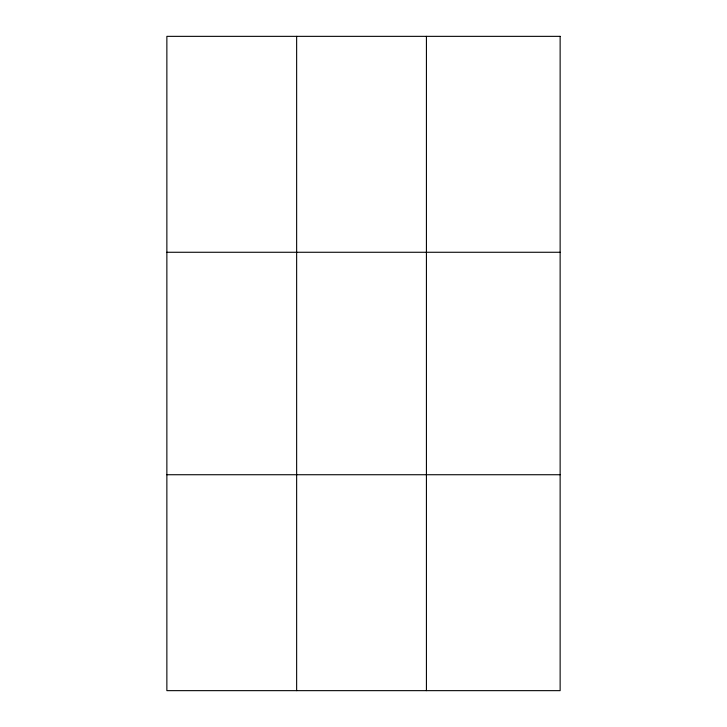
<?xml version="1.0" encoding="UTF-8"?>
<svg xmlns="http://www.w3.org/2000/svg" width="727" height="727" viewBox="0 0 727 727"><rect width="100%" height="100%" fill="white"/><g stroke="black" fill="none" stroke-linecap="round" stroke-linejoin="round"><path stroke-width="1.09" d="M296.643 36.35L296.643 690.65M426.422 36.35L426.422 690.65M166.865 252.269L560.135 252.269M166.865 474.731L560.135 474.731M560.135 36.35L560.135 690.65L166.865 690.65L166.865 36.35L560.135 36.35"/></g></svg>
